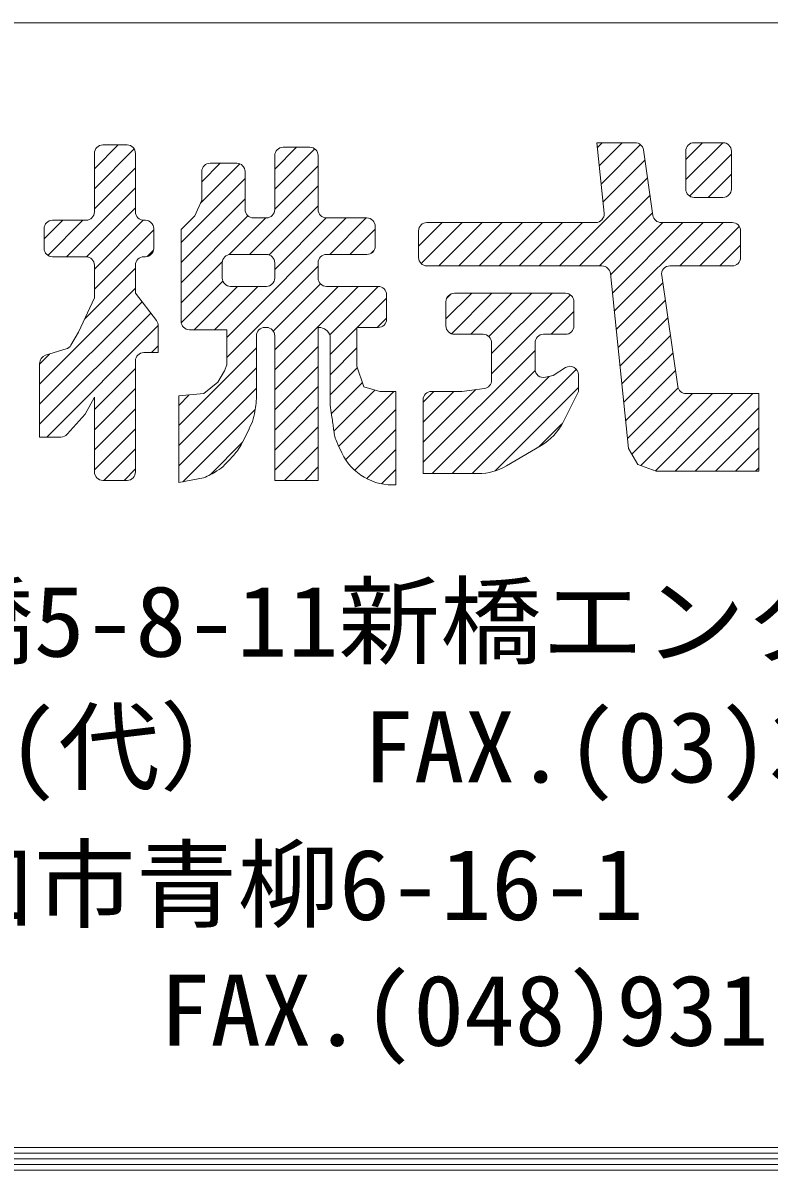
# Model space of a CAD drawing. Units: millimetres at full size; details may follow other scales. Extents: x -3135 to 4022, y -814 to 1448.
# Drawn here: x -2396.4 to -2317.5, y -814.2 to -693 of the extents above; entities that cross this region are included whole.
import ezdxf
from ezdxf.enums import TextEntityAlignment as Align

# ---------------------------------------------------------------- set-up
doc = ezdxf.new("R2010")
doc.units = ezdxf.units.MM
doc.header["$LTSCALE"] = 4
doc.layers.add('0-0_0', color=7, linetype='Continuous', lineweight=18)
doc.layers.add('0-F_WAKU', color=7, linetype='Continuous', lineweight=18)
doc.styles.add('ＭＳ ゴシック', font='')
doc.styles.get('ＭＳ ゴシック').set_extended_font_data('MS Gothic')

msp = doc.modelspace()

# ---------------------------------------------------------------- linework, layer by layer
at = {"layer": '0-0_0'}
for p, q in [((-2388.823, -708.398), (-2386.316, -705.892)), ((-2388.823, -710.52), (-2384.616, -706.312)), ((-2385.369, -705.892), (-2387.935, -705.892)), ((-2369.765, -708.432), (-2367.465, -706.133)), ((-2369.765, -710.554), (-2365.53, -706.318)), ((-2366.069, -706.133), (-2368.877, -706.133)), ((-2335.694, -706.182), (-2335.163, -705.65)), ((-2335.494, -708.102), (-2333.042, -705.65)), ((-2335.293, -710.023), (-2331.127, -705.856)), ((-2329.808, -713.328), (-2330.814, -706.41)), ((-2326.342, -707.435), (-2324.557, -705.65)), ((-2326.342, -709.557), (-2322.435, -705.65)), ((-2326.342, -706.538), (-2326.342, -710.548)), ((-2322.405, -705.65), (-2325.454, -705.65)), ((-2321.517, -710.548), (-2321.517, -706.538)), ((-2388.823, -706.78), (-2388.823, -712.959)), ((-2384.481, -712.959), (-2384.481, -706.78)), ((-2369.765, -707.021), (-2369.765, -712.718)), ((-2365.181, -712.718), (-2365.181, -707.021)), ((-2335.092, -711.943), (-2330.655, -707.506)), ((-2325.948, -711.285), (-2321.517, -706.853)), ((-2388.823, -712.641), (-2384.481, -708.299)), ((-2377.622, -712.047), (-2373.46, -707.884)), ((-2377.485, -709.788), (-2375.516, -707.82)), ((-2377.485, -708.708), (-2377.485, -711.737)), ((-2373.789, -707.82), (-2376.597, -707.82)), ((-2372.901, -712.718), (-2372.901, -708.708)), ((-2369.765, -712.675), (-2365.181, -708.092)), ((-2323.978, -711.436), (-2321.517, -708.974)), ((-2379.656, -716.202), (-2372.901, -709.447)), ((-2372.431, -717.462), (-2365.181, -710.213)), ((-2339.695, -718.668), (-2330.386, -709.358)), ((-2391.764, -717.704), (-2384.481, -710.42)), ((-2337.574, -718.668), (-2330.116, -711.21)), ((-2325.454, -711.436), (-2322.405, -711.436)), ((-2389.648, -717.709), (-2384.481, -712.542)), ((-2379.656, -718.323), (-2372.901, -711.568)), ((-2370.362, -717.515), (-2365.181, -712.334)), ((-2394.13, -715.827), (-2392.15, -713.847)), ((-2393.736, -717.554), (-2390.028, -713.847)), ((-2389.711, -713.847), (-2393.242, -713.847)), ((-2388.823, -719.005), (-2383.659, -713.841)), ((-2383.439, -713.847), (-2383.593, -713.847)), ((-2379.656, -720.444), (-2372.595, -713.384)), ((-2374.831, -726.226), (-2362.21, -713.606)), ((-2374.566, -717.476), (-2370.696, -713.606)), ((-2370.653, -713.606), (-2372.013, -713.606)), ((-2369.765, -719.039), (-2364.328, -713.602)), ((-2360.038, -713.606), (-2364.293, -713.606)), ((-2363.946, -717.462), (-2360.089, -713.606)), ((-2335.453, -718.668), (-2329.846, -713.062)), ((-2394.13, -714.735), (-2394.13, -716.816)), ((-2388.823, -721.126), (-2382.551, -714.854)), ((-2382.551, -716.816), (-2382.551, -714.735)), ((-2379.656, -714.811), (-2379.656, -724.53)), ((-2361.824, -717.462), (-2359.15, -714.788)), ((-2359.15, -716.574), (-2359.15, -714.494)), ((-2354.567, -716.569), (-2352.086, -714.088)), ((-2354.567, -714.976), (-2354.567, -717.78)), ((-2354.294, -718.418), (-2349.964, -714.088)), ((-2335.854, -714.088), (-2353.679, -714.088)), ((-2352.423, -718.668), (-2347.843, -714.088)), ((-2350.302, -718.668), (-2345.722, -714.088)), ((-2348.181, -718.668), (-2343.6, -714.088)), ((-2346.059, -718.668), (-2341.479, -714.088)), ((-2343.938, -718.668), (-2339.358, -714.088)), ((-2341.817, -718.668), (-2337.236, -714.088)), ((-2334.289, -719.625), (-2328.751, -714.088)), ((-2334.088, -721.546), (-2326.63, -714.088)), ((-2333.887, -723.466), (-2324.508, -714.088)), ((-2321.44, -714.088), (-2328.929, -714.088)), ((-2326.968, -718.668), (-2322.387, -714.088)), ((-2324.846, -718.668), (-2320.687, -714.509)), ((-2320.552, -717.78), (-2320.552, -714.976)), ((-2383.26, -717.685), (-2382.569, -716.994)), ((-2374.426, -717.462), (-2370.653, -717.462)), ((-2364.293, -717.462), (-2360.038, -717.462)), ((-2359.561, -717.32), (-2359.293, -717.052)), ((-2322.725, -718.668), (-2320.552, -716.495)), ((-2393.242, -717.704), (-2389.711, -717.704)), ((-2388.823, -718.592), (-2388.823, -722.043)), ((-2384.481, -721.561), (-2384.481, -718.592)), ((-2383.593, -717.704), (-2383.439, -717.704)), ((-2379.656, -722.566), (-2375.3, -718.21)), ((-2375.314, -719.95), (-2375.314, -718.35)), ((-2374.831, -728.348), (-2365.181, -718.698)), ((-2369.765, -718.35), (-2369.765, -719.95)), ((-2365.181, -719.95), (-2365.181, -718.35)), ((-2353.679, -718.668), (-2335.189, -718.668)), ((-2328.004, -718.668), (-2321.44, -718.668)), ((-2389.879, -724.304), (-2384.481, -718.906)), ((-2334.306, -719.464), (-2332.372, -737.953)), ((-2327.176, -731.407), (-2328.882, -719.684)), ((-2394.613, -731.159), (-2384.481, -721.027)), ((-2379.642, -724.673), (-2375.249, -720.28)), ((-2378.265, -725.418), (-2373.685, -720.838)), ((-2376.144, -725.418), (-2371.564, -720.838)), ((-2370.653, -720.838), (-2374.426, -720.838)), ((-2369.923, -725.561), (-2364.928, -720.566)), ((-2369.765, -727.524), (-2363.078, -720.838)), ((-2369.765, -729.646), (-2360.957, -720.838)), ((-2358.832, -720.838), (-2364.293, -720.838)), ((-2363.958, -725.96), (-2358.836, -720.838)), ((-2333.686, -725.387), (-2328.768, -720.468)), ((-2390.512, -725.659), (-2388.823, -722.043)), ((-2384.481, -721.561), (-2382.252, -724.455)), ((-2361.053, -725.176), (-2357.944, -722.067)), ((-2357.944, -724.288), (-2357.944, -721.726)), ((-2351.672, -724.28), (-2348.952, -721.561)), ((-2351.584, -722.072), (-2351.161, -721.648)), ((-2351.107, -725.837), (-2346.831, -721.561)), ((-2339.05, -721.561), (-2350.784, -721.561)), ((-2349.048, -725.9), (-2344.71, -721.561)), ((-2347.151, -726.124), (-2342.588, -721.561)), ((-2346.847, -727.941), (-2340.467, -721.561)), ((-2346.847, -730.062), (-2338.523, -721.738)), ((-2333.486, -727.307), (-2328.498, -722.32)), ((-2394.613, -733.28), (-2383.79, -722.458)), ((-2351.672, -722.449), (-2351.672, -725.012)), ((-2340.563, -725.9), (-2338.162, -723.499)), ((-2338.162, -725.012), (-2338.162, -722.449)), ((-2394.613, -735.402), (-2382.868, -723.656)), ((-2358.932, -725.176), (-2357.944, -724.189)), ((-2333.285, -729.228), (-2328.229, -724.172)), ((-2393.838, -736.748), (-2382.07, -724.98)), ((-2391.302, -727.041), (-2390.512, -725.659)), ((-2378.768, -725.418), (-2374.831, -725.418)), ((-2374.831, -725.418), (-2374.831, -729.114)), ((-2370.807, -725.176), (-2370.653, -725.176)), ((-2365.181, -725.176), (-2365.104, -725.176)), ((-2365.181, -741.328), (-2365.181, -725.176)), ((-2363.92, -728.044), (-2361.08, -725.204)), ((-2361.08, -729.275), (-2361.08, -725.176)), ((-2361.08, -725.176), (-2358.832, -725.176)), ((-2350.784, -725.9), (-2347.735, -725.9)), ((-2341.376, -725.9), (-2339.05, -725.9)), ((-2382.797, -727.828), (-2382.068, -727.1)), ((-2371.695, -732.472), (-2371.695, -726.064)), ((-2369.765, -726.064), (-2369.765, -741.328)), ((-2369.765, -731.767), (-2365.181, -727.183)), ((-2363.92, -726.064), (-2363.92, -733.382)), ((-2346.847, -726.788), (-2346.847, -730.738)), ((-2342.264, -729.572), (-2342.264, -726.788)), ((-2333.084, -731.148), (-2327.96, -726.024)), ((-2394.613, -729.038), (-2393.563, -727.988)), ((-2393.986, -728.118), (-2391.812, -727.449)), ((-2379.897, -735.535), (-2371.695, -727.333)), ((-2363.92, -730.165), (-2361.08, -727.325)), ((-2354.084, -739.421), (-2342.264, -727.6)), ((-2332.883, -733.069), (-2327.69, -727.876)), ((-2394.613, -736.748), (-2394.613, -728.966)), ((-2388.823, -733.854), (-2384.481, -729.512)), ((-2384.481, -740.44), (-2384.481, -728.716)), ((-2379.897, -737.656), (-2371.695, -729.454)), ((-2369.765, -733.888), (-2365.181, -729.305)), ((-2363.92, -732.286), (-2361.037, -729.403)), ((-2361.08, -729.275), (-2360.356, -731.444)), ((-2348.904, -740.604), (-2337.895, -729.595)), ((-2353.147, -740.604), (-2342.251, -729.709)), ((-2351.026, -740.604), (-2340.76, -730.339)), ((-2332.682, -734.99), (-2327.42, -729.728)), ((-2388.823, -735.976), (-2384.481, -731.633)), ((-2379.897, -739.778), (-2371.695, -731.576)), ((-2369.765, -736.01), (-2365.181, -731.426)), ((-2363.778, -734.265), (-2360.507, -730.994)), ((-2363.517, -736.125), (-2359.174, -731.782)), ((-2362.992, -737.722), (-2357.196, -731.926)), ((-2360.356, -731.444), (-2358.668, -731.926)), ((-2358.668, -731.926), (-2356.979, -731.926)), ((-2356.979, -731.926), (-2356.979, -741.81)), ((-2354.084, -737.3), (-2348.52, -731.736)), ((-2354.084, -733.057), (-2352.954, -731.926)), ((-2354.084, -735.178), (-2350.832, -731.926)), ((-2349.983, -731.926), (-2353.196, -731.926)), ((-2349.983, -731.926), (-2347.62, -731.618)), ((-2346.492, -740.313), (-2337.68, -731.502)), ((-2332.482, -736.91), (-2327.137, -731.566)), ((-2389.788, -734.337), (-2388.823, -732.529)), ((-2388.823, -732.529), (-2388.823, -740.44)), ((-2379.897, -733.414), (-2378.791, -732.308)), ((-2379.897, -741.569), (-2379.897, -732.408)), ((-2354.084, -732.814), (-2354.084, -740.604)), ((-2332.02, -738.57), (-2325.618, -732.168)), ((-2331.089, -739.76), (-2323.496, -732.168)), ((-2329.546, -740.338), (-2321.375, -732.168)), ((-2327.45, -740.364), (-2319.254, -732.168)), ((-2318.622, -732.168), (-2326.297, -732.168)), ((-2318.622, -740.364), (-2318.622, -732.168)), ((-2391.694, -736.454), (-2389.788, -734.337)), ((-2388.823, -738.097), (-2384.481, -733.755)), ((-2379.487, -741.489), (-2371.85, -733.852)), ((-2369.765, -738.131), (-2365.181, -733.547)), ((-2362.272, -739.123), (-2356.979, -733.83)), ((-2325.328, -740.364), (-2318.622, -733.657)), ((-2369.765, -740.252), (-2365.181, -735.668)), ((-2341.82, -737.763), (-2339.427, -735.37)), ((-2394.613, -736.748), (-2392.354, -736.748)), ((-2388.823, -740.218), (-2384.481, -735.876)), ((-2361.293, -740.265), (-2356.979, -735.952)), ((-2323.207, -740.364), (-2318.622, -735.778)), ((-2387.811, -741.328), (-2384.481, -737.997)), ((-2376.57, -740.693), (-2373.162, -737.285)), ((-2368.719, -741.328), (-2365.181, -737.79)), ((-2360.042, -741.136), (-2356.979, -738.073)), ((-2341.603, -737.635), (-2345.265, -739.788)), ((-2332.372, -737.953), (-2331.408, -739.64)), ((-2321.086, -740.364), (-2318.622, -737.899)), ((-2385.69, -741.328), (-2384.481, -740.119)), ((-2366.598, -741.328), (-2365.181, -739.911)), ((-2358.473, -741.688), (-2356.979, -740.194)), ((-2318.965, -740.364), (-2318.622, -740.021)), ((-2387.935, -741.328), (-2385.369, -741.328)), ((-2379.897, -741.569), (-2377.28, -741.058)), ((-2369.765, -741.328), (-2365.181, -741.328)), ((-2354.084, -740.604), (-2348.265, -740.604)), ((-2356.979, -741.81), (-2357.331, -741.81))]:
    msp.add_line(p, q, dxfattribs=at)
for points in [[(-2331.693, -705.65), (-2335.75, -705.65), (-2334.97, -713.107)], [(-2379.656, -714.811), (-2378.208, -713.364), (-2377.485, -711.737)], [(-2382.068, -724.997), (-2382.068, -727.828), (-2383.593, -727.828)], [(-2379.897, -732.408), (-2377.244, -732.168), (-2375.796, -730.962), (-2375.072, -729.757), (-2374.831, -729.114)], [(-2341.172, -730.436), (-2340.334, -730.239), (-2339.044, -729.419)], [(-2337.68, -730.168), (-2337.68, -731.926), (-2339.308, -735.181)], [(-2331.408, -739.64), (-2329.478, -740.364), (-2318.622, -740.364)]]:
    msp.add_lwpolyline(points, dxfattribs=at)
for centre, radius, start, end in [((-2387.935, -706.78), 0.888, 90, 180), ((-2385.369, -706.78), 0.888, 0, 90), ((-2368.877, -707.021), 0.888, 90, 180), ((-2366.069, -707.021), 0.888, 0, 90), ((-2331.693, -706.538), 0.888, 8.282, 90), ((-2325.454, -706.538), 0.888, 90, 180), ((-2322.405, -706.538), 0.888, 0, 90), ((-2376.597, -708.708), 0.888, 90, 180), ((-2373.789, -708.708), 0.888, 0, 90), ((-2325.454, -710.548), 0.888, 180, 270), ((-2322.405, -710.548), 0.888, 270, 0), ((-2393.242, -714.735), 0.888, 90, 180), ((-2389.711, -712.959), 0.888, 270, 0), ((-2383.593, -712.959), 0.888, 180, 270), ((-2383.439, -714.735), 0.888, 0, 90), ((-2372.013, -712.718), 0.888, 180, 270), ((-2370.653, -712.718), 0.888, 270, 0), ((-2364.293, -712.718), 0.888, 180, 270), ((-2360.038, -714.494), 0.888, 0, 90), ((-2335.854, -713.2), 0.888, 270, 5.969), ((-2328.929, -713.2), 0.888, 188.282, 270), ((-2353.679, -714.976), 0.888, 90, 180), ((-2321.44, -714.976), 0.888, 0, 90), ((-2393.242, -716.816), 0.888, 180, 270), ((-2383.439, -716.816), 0.888, 270, 0), ((-2374.426, -718.35), 0.888, 90, 180), ((-2370.653, -718.35), 0.888, 0, 90), ((-2364.293, -718.35), 0.888, 90, 180), ((-2360.038, -716.574), 0.888, 270, 0), ((-2389.711, -718.592), 0.888, 0, 90), ((-2383.593, -718.592), 0.888, 90, 180), ((-2353.679, -717.78), 0.888, 180, 270), ((-2335.189, -719.556), 0.888, 5.969, 90), ((-2335.189, -719.556), 0.888, 5.969, 90), ((-2328.004, -719.556), 0.888, 90, 188.282), ((-2321.44, -717.78), 0.888, 270, 0), ((-2374.426, -719.95), 0.888, 180, 270), ((-2370.653, -719.95), 0.888, 270, 0), ((-2364.293, -719.95), 0.888, 180, 270), ((-2358.832, -721.726), 0.888, 0, 90), ((-2350.784, -722.449), 0.888, 90, 180), ((-2339.05, -722.449), 0.888, 0, 90), ((-2382.956, -724.997), 0.888, 0, 37.589), ((-2378.768, -724.53), 0.888, 180, 270), ((-2358.832, -724.288), 0.888, 270, 0), ((-2370.807, -726.064), 0.888, 90, 180), ((-2370.653, -726.064), 0.888, 0, 90), ((-2365.066, -726.359), 1.183, 14.4, 91.86), ((-2350.784, -725.012), 0.888, 180, 270), ((-2347.735, -726.788), 0.888, 0, 90), ((-2341.376, -726.788), 0.888, 90, 180), ((-2339.05, -725.012), 0.888, 270, 0), ((-2392.073, -726.6), 0.888, 287.091, 330.237), ((-2393.725, -728.966), 0.888, 107.091, 180), ((-2383.593, -728.716), 0.888, 90, 180), ((-2341.376, -729.572), 0.888, 180, 283.231), ((-2338.568, -730.168), 0.888, 0, 122.452), ((-2347.735, -730.738), 0.888, 277.426, 0), ((-2353.196, -732.814), 0.888, 90, 180), ((-2326.297, -731.28), 0.888, 188.282, 270), ((-2384.469, -731.957), 12.784, 349.46625, 357.68846), ((-2376.568, -733.426), 4.749, 335.95566, 349.46625), ((-2449.169, -747.647), 86.434, 8.79637, 9.49979), ((-2403.673, -740.607), 40.396, 7.76743, 8.79637), ((-2405.788, -720.389), 36.744, 332.46928, 335.95566), ((-2469.664, -749.608), 106.998, 7.41893, 7.76743), ((-2344.602, -732.532), 5.92, 300.447, 333.418), ((-2392.354, -735.86), 0.888, 270, 317.992), ((-2273.132, -724.017), 91.193, 187.41893, 187.79643), ((-2360.679, -736.004), 2.829, 187.79643, 201.01969), ((-2378.506, -734.61), 5.978, 323.81916, 332.46928), ((-2355.788, -734.125), 8.068, 201.01969, 208.83855), ((-2357.331, -735.89), 5.92, 201.052, 270), ((-2396.864, -718.398), 30.475, 315.74045, 318.34536), ((-2379.254, -734.063), 6.906, 318.34536, 323.81916), ((-2387.935, -740.44), 0.888, 180, 270), ((-2385.369, -740.44), 0.888, 270, 0), ((-2381.024, -732.028), 9.775, 292.51707, 301.83006), ((-2378.185, -736.6), 4.393, 301.83006, 315.74045), ((-2348.265, -734.684), 5.92, 270, 300.447)]:
    msp.add_arc(centre, radius, start, end, dxfattribs=at)
at = {"layer": '0-F_WAKU'}
for p, q in [((-3133.407, -693), (66.593, -693)), ((-3132.207, -811.8), (65.393, -811.8)), ((-3133.407, -813), (66.593, -813)), ((-3132.807, -812.4), (65.993, -812.4)), ((-3134.607, -814.2), (67.793, -814.2)), ((-3134.007, -813.6), (67.193, -813.6))]:
    msp.add_line(p, q, dxfattribs=at)

# ---------------------------------------------------------------- texts
at = {"layer": '0-0_0', "style": 'ＭＳ ゴシック', "width": 1.05}
for s, p in [('本社〒105-0004東京都港区新橋5-8-11新橋エンタービル3Ｆ', (-2545.627, -762.212)), ('TEL.東京(03)3431-9713(代）  FAX.(03)3431-9708', (-2510.681, -775.502)), ('関東支店〒340-0002埼玉県草加市青柳6-16-1', (-2545.627, -790.036)), ('TEL.(048)932-3853(代）  FAX.(048)931-8164', (-2510.681, -803.326))]:
    msp.add_text(s, height=7.507, dxfattribs=at).set_placement(p, align=Align.BOTTOM_LEFT)

doc.saveas('drawing.dxf')
